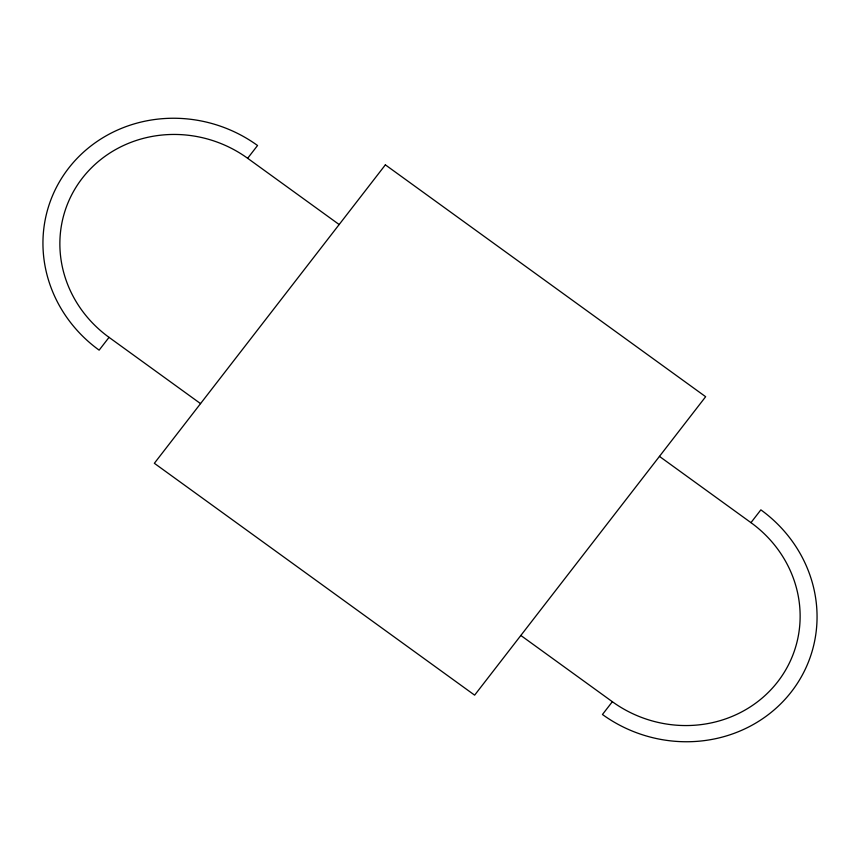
<?xml version="1.0" encoding="UTF-8"?>
<svg xmlns="http://www.w3.org/2000/svg" width="860" height="860" viewBox="0 0 860 860"><rect width="100%" height="100%" fill="white"/><g stroke="black" fill="none" stroke-linecap="round" stroke-linejoin="round"><path stroke-width="1.29" d="M109.037 337.356L99.136 350.149A136.213 128.72 19.5 0 1 68.52 168.334A136.213 128.72 19.5 0 1 257.548 145.501L247.648 158.294A119.185 112.628 19.5 0 0 82.248 178.267A119.185 112.628 19.5 0 0 109.037 337.356L200.552 403.609M612.352 701.706L602.451 714.499A136.213 128.72 19.5 0 0 791.479 691.666A136.213 128.72 19.5 0 0 760.863 509.851L750.963 522.644A119.185 112.628 19.5 0 1 777.752 681.733A119.185 112.628 19.5 0 1 612.352 701.706L520.837 635.465M247.648 158.294L339.162 224.535M659.448 456.391L750.963 522.644M385.366 164.851L154.349 463.293L474.634 695.149L705.651 396.707L385.366 164.851"/></g></svg>
